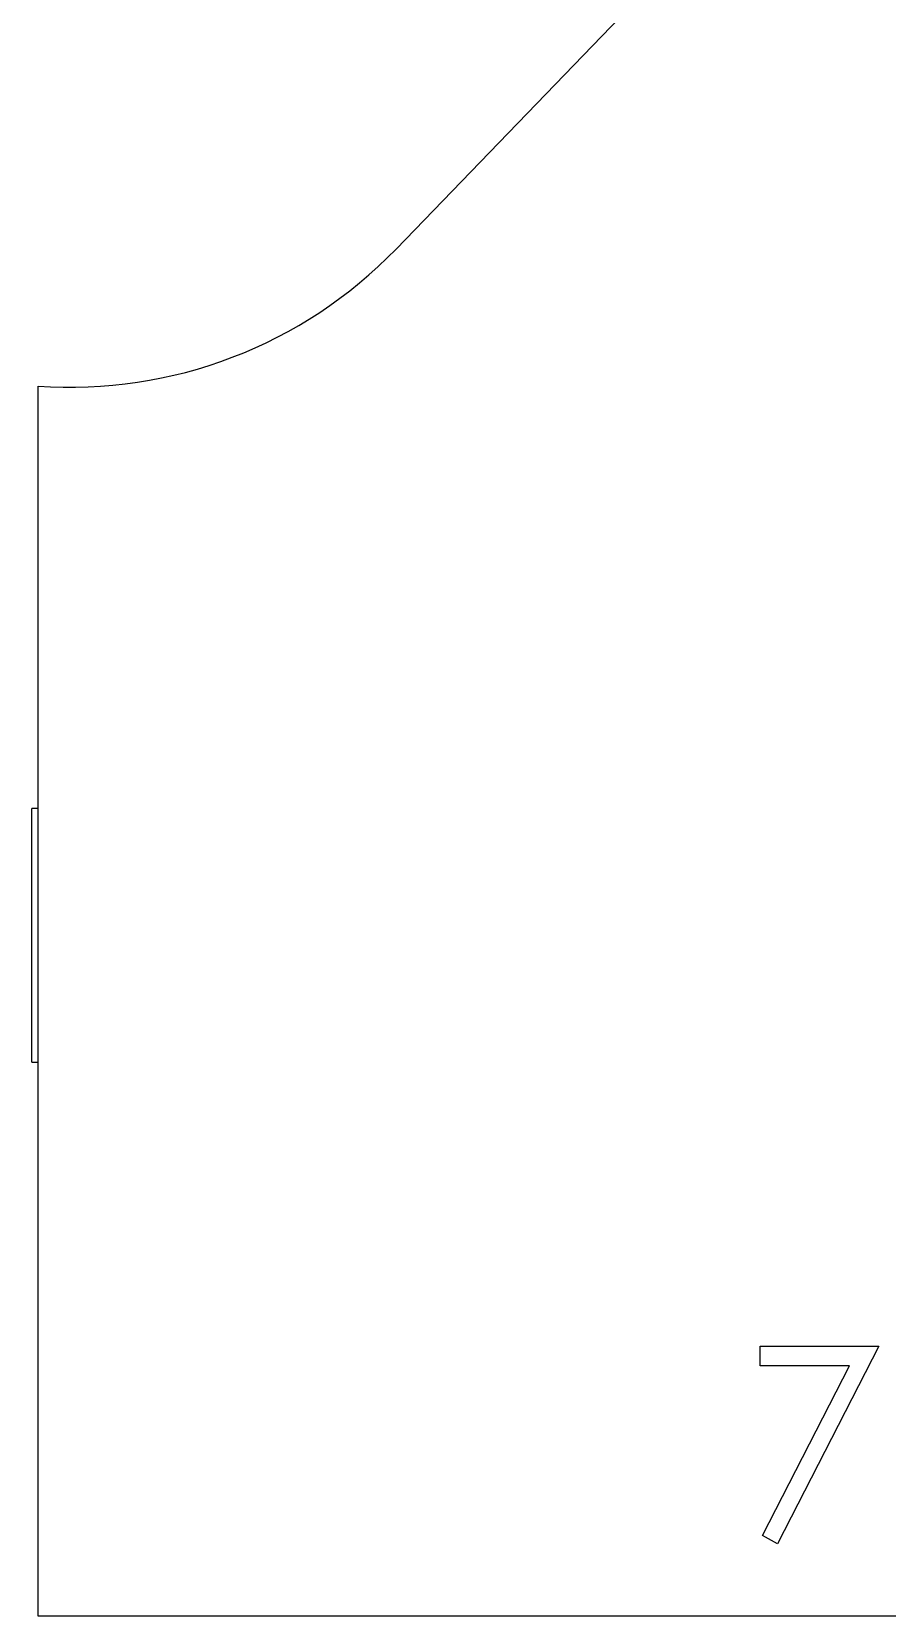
# Model space of a CAD drawing. Extents: x 4.11 to 7.56, y 4.31 to 5.3.
# Drawn here: x 6.8011 to 7.0674, y 4.3097 to 4.8031 of the extents above; entities that cross this region are included whole.
import ezdxf

# ---------------------------------------------------------------- set-up
doc = ezdxf.new("R2010")
doc.units = 0
doc.header["$MEASUREMENT"] = 0
doc.layers.get('0').update_dxf_attribs({"linetype": 'CONTINUOUS'})

msp = doc.modelspace()

# ---------------------------------------------------------------- linework, layer by layer
at = {"color": 7, "linetype": 'CONTINUOUS'}
for p, q in [((6.914487892, 4.7354395959), (7.0248679414, 4.8497414831)), ((6.8030609802, 4.3097414831), (6.8030609802, 4.6927414831)), ((6.8030609802, 4.5612414831), (6.8010609802, 4.5612414831)), ((6.8010609802, 4.4822414831), (6.8010609802, 4.5612414831)), ((6.8010609802, 4.4822414831), (6.8030609802, 4.4822414831)), ((7.0277975035, 4.3877174601), (7.0277975035, 4.3938713063)), ((7.0277975035, 4.3938713063), (7.0647205804, 4.3938713063)), ((7.0647205804, 4.3938713063), (7.0331821189, 4.3323328447)), ((7.0556100035, 4.3877174601), (7.0277975035, 4.3877174601)), ((7.0285306766, 4.3348929409), (7.0556100035, 4.3877174601)), ((7.0331821189, 4.3323328447), (7.0285306766, 4.3348929409)), ((7.5630609802, 4.3097414831), (6.8030609802, 4.3097414831))]:
    msp.add_line(p, q, dxfattribs=at)
msp.add_arc((6.8130609802, 4.8333864262), 0.1409999999999997, 265.93305526, 316, dxfattribs=at)

doc.saveas('drawing.dxf')
